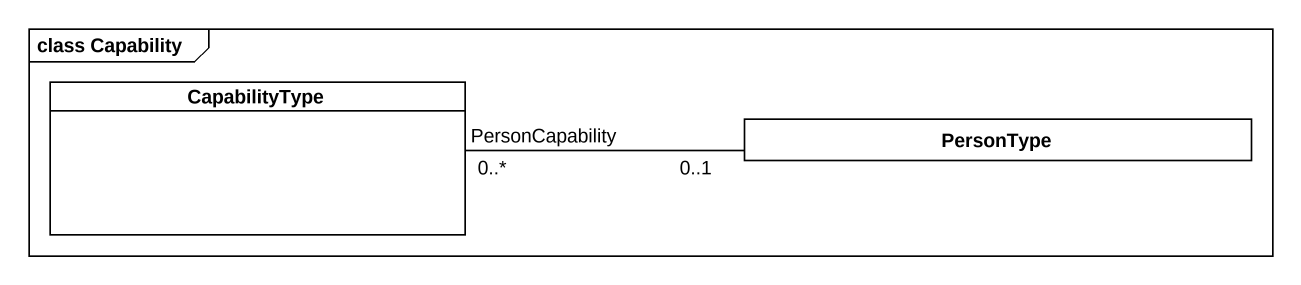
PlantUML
@startuml
mainframe class Capability
hide circle
hide empty members
class CapabilityType
class PersonType
PersonType "0..1" -left- "PersonCapability\n0..*" CapabilityType
@enduml
